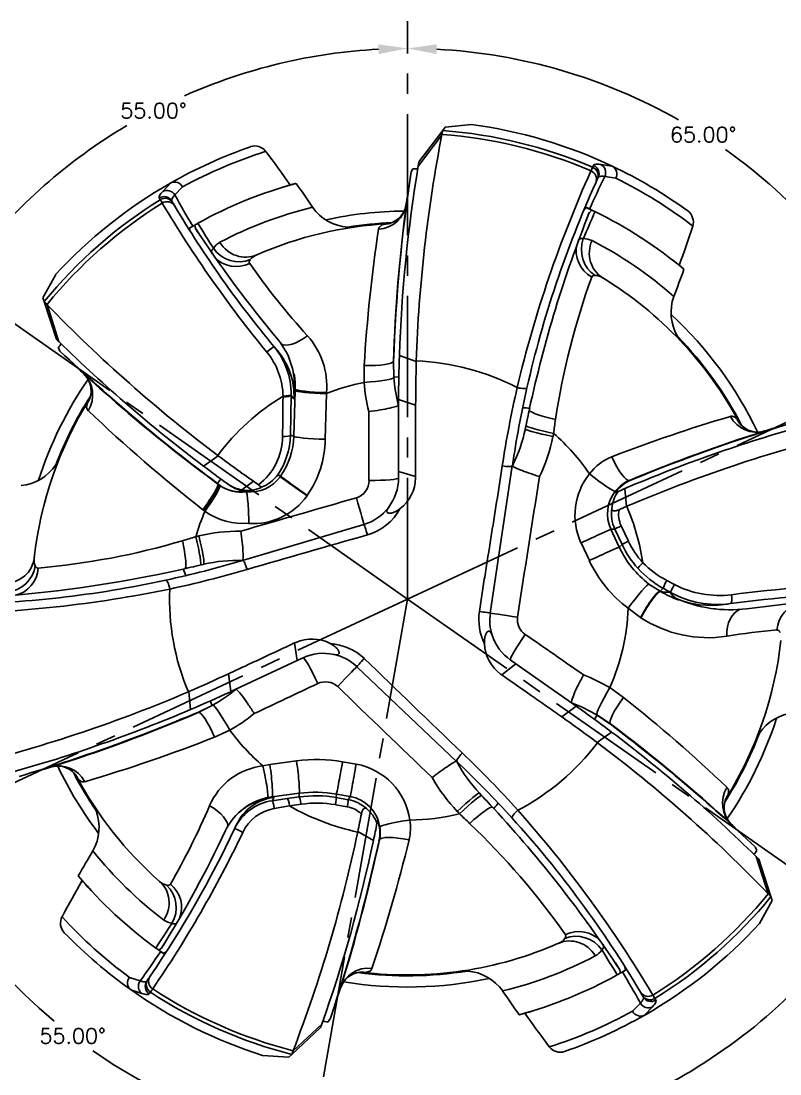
# Model space of a CAD drawing. Extents: x 0 to 34, y 0 to 22.
# Drawn here: x 26.95 to 31.64, y 3.73 to 10.24 of the extents above; entities that cross this region are included whole.
import ezdxf

# ---------------------------------------------------------------- set-up
doc = ezdxf.new("R2010")
doc.units = 0
doc.header["$MEASUREMENT"] = 0
doc.header["$PDMODE"] = 3
doc.linetypes.add('CENTER2', pattern=[1.125, 0.75, -0.125, 0.125, -0.125])
doc.layers.get('Defpoints').update_dxf_attribs({"color": 10, "linetype": 'CONTINUOUS'})
for name, color, linetype in [('CLine', 5, 'CENTER2'), ('Default', 7, 'CONTINUOUS'), ('Dims', 4, 'CONTINUOUS'), ('ODG-42333R2', 7, 'CONTINUOUS')]:
    doc.layers.add(name, color=color, linetype=linetype)
doc.styles.add('RomanS', font='romans')
doc.dimstyles.get("Standard").update_dxf_attribs({"dimtxt": 0.094, "dimasz": 0.18, "dimexe": 0.0625, "dimexo": 0.0625, "dimgap": 0.045, "dimtad": 0, "dimtih": 1, "dimtoh": 1, "dimdec": 4, "dimzin": 4, "dimdsep": 46, "dimtxsty": 'RomanS', "dimcen": 0.09, "dimazin": 1, "dimtfac": 1, "dimtdec": 4, "dimtofl": 0, "dimtmove": 0, "dimatfit": 1, "dimfxl": 1, "dimtolj": 1, "dimtzin": 0, "dimarcsym": 0})

# ---------------------------------------------------------------- blocks, each defined once
blk = doc.blocks.new('*D146')
at = {"layer": 'Defpoints', "color": 0, "transparency": 16777216}
for p in [(29.3393, 10.2419), (28.2679, 9.8996), (26.4105, 8.7173), (29.3393, 6.6666), (29.3393, 6.6666)]:
    blk.add_point(p, dxfattribs=at)
at = {"layer": 'Dims', "color": 0, "lineweight": -2, "transparency": 16777216}
for start, end in [(93.02836, 113.93273), (120.6835, 141.97164)]:
    blk.add_arc((29.3393, 6.6666), 3.4059, start, end, dxfattribs=at)
at = {"layer": 'Dims', "color": 0, "transparency": 16777216}
for points in [[(29.1585, 10.0978), (29.1601, 10.0378), (29.3393, 10.0725)], [(26.6805, 8.747), (26.6323, 8.7827), (26.5493, 8.6201)]]:
    blk.add_solid(points, dxfattribs=at)
at = {"layer": 'Dims', "color": 0, "transparency": 16777216, "insert": (27.7666, 9.6877), "char_height": 0.094, "attachment_point": 5, "style": 'RomanS'}
blk.add_mtext('\\A1;55.00°', dxfattribs=at)
blk = doc.blocks.new('*D147')
at = {"layer": 'Defpoints', "color": 0, "transparency": 16777216}
for p in [(26.4105, 8.7173), (26.0494, 7.5481), (29.3393, 6.6666), (29.3393, 6.6666), (26.0989, 5.1556)]:
    blk.add_point(p, dxfattribs=at)
at = {"layer": 'Dims', "color": 0, "lineweight": -2, "transparency": 16777216}
for start, end in [(148.02836, 173.4444), (176.55191, 201.97164)]:
    blk.add_arc((29.3393, 6.6666), 3.4059, start, end, dxfattribs=at)
at = {"layer": 'Dims', "color": 0, "transparency": 16777216}
for points in [[(26.4249, 8.4866), (26.475, 8.4535), (26.5493, 8.6201)], [(26.2082, 5.4042), (26.1532, 5.3803), (26.2524, 5.2272)]]:
    blk.add_solid(points, dxfattribs=at)
at = {"layer": 'Dims', "color": 0, "transparency": 16777216, "insert": (25.9463, 6.9634), "char_height": 0.094, "attachment_point": 5, "style": 'RomanS'}
blk.add_mtext('\\A1;60.00°', dxfattribs=at)
blk = doc.blocks.new('*D148')
at = {"layer": 'Defpoints', "color": 0, "transparency": 16777216}
for p in [(29.3393, 6.6666), (29.3393, 6.6666), (26.0989, 5.1556), (26.8617, 4.3291), (28.7184, 3.1456)]:
    blk.add_point(p, dxfattribs=at)
at = {"layer": 'Dims', "color": 0, "lineweight": -2, "transparency": 16777216}
for start, end in [(208.02818, 230.02666), (235.12118, 256.97182)]:
    blk.add_arc((29.3393, 6.6666), 3.4062, start, end, dxfattribs=at)
at = {"layer": 'Dims', "color": 0, "transparency": 16777216}
for points in [[(26.3057, 5.0526), (26.3594, 5.0794), (26.2522, 5.2271)], [(28.5774, 3.3775), (28.5654, 3.3187), (28.7478, 3.3122)]]:
    blk.add_solid(points, dxfattribs=at)
at = {"layer": 'Dims', "color": 0, "transparency": 16777216, "insert": (27.2657, 3.9643), "char_height": 0.094, "attachment_point": 5, "style": 'RomanS'}
blk.add_mtext('\\A1;55.00°', dxfattribs=at)
blk = doc.blocks.new('*D149')
at = {"layer": 'Defpoints', "color": 0, "transparency": 16777216}
for p in [(29.3393, 6.6666), (29.3393, 6.6666), (32.268, 4.6159), (30.028, 3.3308), (28.7184, 3.1456)]:
    blk.add_point(p, dxfattribs=at)
at = {"layer": 'Dims', "color": 0, "lineweight": -2, "transparency": 16777216}
for start, end in [(296.25043, 321.97181), (263.02819, 288.03982)]:
    blk.add_arc((29.3393, 6.6666), 3.4061, start, end, dxfattribs=at)
at = {"layer": 'Dims', "color": 0, "transparency": 16777216}
for points in [[(31.9982, 4.5861), (32.0464, 4.5504), (32.1294, 4.7129)], [(28.9214, 3.256), (28.9302, 3.3153), (28.7478, 3.3122)]]:
    blk.add_solid(points, dxfattribs=at)
at = {"layer": 'Dims', "color": 0, "transparency": 16777216, "insert": (30.6427, 3.5197), "char_height": 0.094, "attachment_point": 5, "style": 'RomanS'}
blk.add_mtext('\\A1;65.00°', dxfattribs=at)
blk = doc.blocks.new('*D150')
at = {"layer": 'Defpoints', "color": 0, "transparency": 16777216}
for p in [(32.5796, 8.1776), (29.3393, 6.6666), (29.3393, 6.6666), (32.6293, 5.785), (32.268, 4.6159)]:
    blk.add_point(p, dxfattribs=at)
at = {"layer": 'Dims', "color": 0, "lineweight": -2, "transparency": 16777216}
for start, end in [(356.55185, 21.97175), (328.02825, 353.44446)]:
    blk.add_arc((29.3393, 6.6666), 3.4061, start, end, dxfattribs=at)
at = {"layer": 'Dims', "color": 0, "transparency": 16777216}
for points in [[(32.4704, 7.929), (32.5255, 7.9529), (32.4262, 8.106)], [(32.2537, 4.8465), (32.2036, 4.8796), (32.1293, 4.7129)]]:
    blk.add_solid(points, dxfattribs=at)
at = {"layer": 'Dims', "color": 0, "transparency": 16777216, "insert": (32.7324, 6.3697), "char_height": 0.094, "attachment_point": 5, "style": 'RomanS'}
blk.add_mtext('\\A1;60.00°', dxfattribs=at)
blk = doc.blocks.new('*D151')
at = {"layer": 'Defpoints', "color": 0, "transparency": 16777216}
for p in [(29.3393, 10.2419), (31.6766, 9.144), (32.5796, 8.1776), (29.3393, 6.6666), (29.3393, 6.6666)]:
    blk.add_point(p, dxfattribs=at)
at = {"layer": 'Dims', "color": 0, "lineweight": -2, "transparency": 16777216}
for start, end in [(60.5055, 86.97164), (28.02836, 54.72403)]:
    blk.add_arc((29.3393, 6.6666), 3.406, start, end, dxfattribs=at)
at = {"layer": 'Dims', "color": 0, "transparency": 16777216}
for points in [[(29.5184, 10.0378), (29.52, 10.0978), (29.3393, 10.0725)], [(32.3726, 8.2805), (32.3189, 8.2537), (32.4261, 8.106)]]:
    blk.add_solid(points, dxfattribs=at)
at = {"layer": 'Dims', "color": 0, "transparency": 16777216, "insert": (31.1693, 9.5391), "char_height": 0.094, "attachment_point": 5, "style": 'RomanS'}
blk.add_mtext('\\A1;65.00°', dxfattribs=at)
blk = doc.blocks.new('SE')
at = {"layer": 'ODG-42333R2', "color": 7, "linetype": 'Continuous'}
for p, q in [((10.826, 13.652), (10.852, 13.686)), ((11.122, 13.715), (10.852, 13.686)), ((10.819, 13.612), (10.575, 13.29)), ((10.581, 13.328), (10.826, 13.652)), ((10.819, 13.612), (10.819, 13.612)), ((10.519, 13.259), (10.5, 13.226)), ((12.373, 13.274), (12.382, 13.293)), ((12.373, 13.274), (12.373, 13.274)), ((12.457, 13.302), (12.576, 13.285)), ((12.576, 13.285), (12.573, 13.286)), ((10.491, 13.167), (10.49, 13.16)), ((12.43, 13.168), (12.421, 13.149)), ((12.613, 13.161), (12.499, 13.179)), ((7.937, 13.024), (8.02, 13.112)), ((8.02, 13.112), (8.017, 13.11)), ((8.143, 13.071), (8.062, 12.988)), ((7.912, 12.939), (7.902, 12.957)), ((7.912, 12.939), (7.912, 12.939)), ((8.032, 12.925), (8.042, 12.907)), ((10.468, 13.011), (10.443, 12.842)), ((12.307, 12.858), (12.283, 12.832)), ((12.341, 12.843), (12.307, 12.858)), ((12.339, 12.808), (12.364, 12.832)), ((12.353, 12.838), (12.364, 12.832)), ((8.247, 12.666), (8.215, 12.647)), ((8.215, 12.647), (8.222, 12.612)), ((8.258, 12.672), (8.269, 12.678)), ((8.275, 12.644), (8.269, 12.678)), ((10.226, 12.687), (10.259, 12.692)), ((6.833, 12.168), (6.702, 11.929)), ((6.715, 11.889), (6.702, 11.929)), ((6.84, 11.502), (6.715, 11.889)), ((6.743, 11.86), (6.744, 11.86)), ((6.744, 11.86), (6.867, 11.475)), ((6.861, 11.412), (6.877, 11.378)), ((6.92, 11.336), (6.923, 11.333)), ((10.553, 11.271), (10.379, 11.333)), ((7.034, 11.229), (7.159, 11.111)), ((10.015, 11.055), (10.016, 11.229)), ((10.317, 11.275), (10.321, 11.105)), ((10.32, 11.272), (10.322, 11.112)), ((10.554, 11.276), (10.553, 11.271)), ((10.373, 11.111), (10.322, 11.112)), ((9.29, 10.501), (9.303, 10.973)), ((9.296, 11.005), (9.292, 10.886)), ((9.303, 10.973), (9.304, 10.986)), ((7.161, 10.844), (7.176, 10.873)), ((9.179, 10.907), (9.179, 10.915)), ((9.262, 10.922), (9.255, 10.512)), ((9.262, 10.931), (9.262, 10.922)), ((9.626, 10.94), (9.615, 10.469)), ((9.626, 10.951), (9.626, 10.94)), ((10.37, 10.88), (10.37, 10.822)), ((10.546, 10.822), (10.37, 10.88)), ((10.37, 10.822), (10.37, 10.136)), ((13.866, 10.671), (13.884, 10.643)), ((11.97, 10.53), (11.964, 10.498)), ((14.256, 10.587), (14.086, 10.535)), ((9.255, 10.512), (9.29, 10.501)), ((8.509, 10.3), (8.358, 10.193)), ((8.505, 10.303), (8.509, 10.3)), ((9.139, 10.095), (9.123, 10.103)), ((9.153, 10.09), (9.139, 10.095)), ((10.37, 10.136), (10.37, 10.128)), ((10.37, 10.136), (10.546, 10.084)), ((10.37, 10.128), (10.37, 10.07)), ((11.544, 10.197), (11.317, 8.677)), ((8.507, 10.007), (8.52, 9.997)), ((8.52, 9.997), (8.528, 9.992)), ((8.873, 10.037), (8.754, 9.948)), ((8.873, 10.037), (8.926, 10)), ((9.151, 10.086), (9.153, 10.09)), ((10.546, 10.084), (10.546, 10.071)), ((8.797, 9.929), (8.8, 9.932)), ((8.797, 9.929), (8.798, 9.929)), ((9.428, 9.891), (9.425, 9.888)), ((12.604, 9.917), (12.636, 9.931)), ((12.722, 9.776), (12.704, 9.96)), ((12.726, 9.778), (12.722, 9.776)), ((8.362, 9.734), (8.351, 9.743)), ((8.373, 9.726), (8.362, 9.734)), ((8.761, 9.22), (10.012, 9.591)), ((12.668, 9.577), (12.743, 9.418)), ((8.279, 9.465), (8.311, 9.473)), ((12.562, 9.541), (12.648, 9.356)), ((12.677, 9.383), (12.602, 9.544)), ((12.339, 9.218), (12.253, 9.401)), ((12.648, 9.356), (12.677, 9.383)), ((13.137, 9.014), (13.217, 8.973)), ((12.954, 8.977), (13.069, 8.902)), ((13.101, 8.933), (13.069, 8.902)), ((13.069, 8.902), (13.074, 8.899)), ((13.177, 8.891), (13.101, 8.933)), ((13.171, 8.89), (13.177, 8.891)), ((12.867, 8.633), (12.74, 8.729)), ((12.871, 8.63), (12.867, 8.633)), ((9.298, 8.37), (9.311, 8.375)), ((9.326, 8.188), (9.298, 8.37)), ((8.691, 7.892), (9.326, 8.188)), ((9.326, 8.188), (9.333, 8.191)), ((9.333, 8.191), (9.385, 8.216)), ((11.579, 8.156), (11.435, 8.041)), ((11.572, 8.161), (11.525, 8.193)), ((11.579, 8.156), (11.572, 8.161)), ((12.156, 7.752), (11.579, 8.156)), ((8.616, 8.051), (8.639, 7.868)), ((10.97, 7.148), (9.941, 8.125)), ((11.435, 8.041), (11.424, 8.049)), ((8.202, 7.866), (8.206, 7.868)), ((8.206, 7.868), (8.224, 7.684)), ((8.639, 7.868), (8.691, 7.892)), ((12.55, 7.909), (12.692, 7.809)), ((8.303, 7.653), (8.455, 7.728)), ((8.305, 7.657), (8.448, 7.726)), ((8.428, 7.772), (8.448, 7.726)), ((12.055, 7.607), (12.203, 7.719)), ((12.203, 7.719), (12.156, 7.752)), ((12.391, 7.583), (12.421, 7.625)), ((12.557, 7.535), (12.416, 7.629)), ((12.552, 7.535), (12.421, 7.625)), ((8.63, 7.471), (8.472, 7.399)), ((12.419, 7.344), (12.569, 7.451)), ((12.423, 7.341), (12.419, 7.344)), ((6.666, 7.055), (6.83, 7.105)), ((8.971, 7.102), (9.044, 7.115)), ((9.044, 7.115), (9.318, 7.153)), ((9.793, 7.145), (9.933, 7.121)), ((6.515, 7.01), (6.522, 7.012)), ((7.062, 6.973), (7.044, 7.001)), ((9.068, 6.784), (9.02, 6.776)), ((9.084, 6.778), (9.057, 6.775)), ((9.067, 6.743), (9.223, 6.765)), ((9.345, 6.821), (9.068, 6.784)), ((9.223, 6.765), (9.344, 6.782)), ((9.344, 6.782), (9.345, 6.821)), ((9.729, 6.812), (9.728, 6.776)), ((9.728, 6.776), (9.852, 6.754)), ((9.871, 6.787), (9.729, 6.812)), ((13.767, 6.8), (13.751, 6.771)), ((9.246, 6.69), (9.088, 6.663)), ((9.366, 6.707), (9.246, 6.69)), ((9.842, 6.681), (9.719, 6.702)), ((10.999, 6.608), (10.977, 6.632)), ((10.154, 6.541), (10.148, 6.51)), ((13.893, 6.416), (13.768, 6.533)), ((9.949, 6.421), (9.95, 6.425)), ((9.95, 6.425), (10.112, 6.334)), ((14.008, 6.308), (14.002, 6.313)), ((14.067, 6.232), (14.051, 6.266)), ((14.184, 5.784), (14.06, 6.169)), ((14.088, 6.142), (14.213, 5.755)), ((14.184, 5.784), (14.184, 5.784)), ((14.213, 5.755), (14.226, 5.715)), ((14.095, 5.476), (14.226, 5.715)), ((7.925, 5.223), (7.896, 5.203)), ((7.907, 5.195), (7.896, 5.203)), ((7.947, 5.167), (7.977, 5.188)), ((12.653, 5), (12.659, 4.966)), ((12.713, 4.997), (12.706, 5.032)), ((7.594, 4.922), (7.703, 4.885)), ((7.773, 4.884), (7.785, 4.901)), ((10.028, 4.974), (9.994, 4.976)), ((12.67, 4.972), (12.659, 4.966)), ((7.723, 4.756), (7.609, 4.794)), ((7.609, 4.794), (7.612, 4.792)), ((9.732, 4.697), (9.786, 4.86)), ((7.811, 4.769), (7.799, 4.752)), ((7.811, 4.769), (7.811, 4.769)), ((12.896, 4.719), (12.885, 4.737)), ((13.016, 4.705), (13.026, 4.687)), ((13.016, 4.705), (13.016, 4.705)), ((12.785, 4.573), (12.866, 4.656)), ((12.991, 4.62), (12.908, 4.532)), ((9.64, 4.462), (9.663, 4.491)), ((9.683, 4.548), (9.685, 4.554)), ((12.908, 4.532), (12.911, 4.534)), ((9.566, 4.405), (9.268, 4.128)), ((9.283, 4.166), (9.579, 4.441)), ((9.268, 4.128), (9.237, 4.1)), ((9.283, 4.166), (9.283, 4.166)), ((8.966, 4.117), (9.237, 4.1))]:
    blk.add_line(p, q, dxfattribs=at)
for centre, radius, start, end in [((10.464, 8.822), 4.937, 64.7129, 82.3419), ((25.325, 10.782), 14.78, 168.9621, 178.0863), ((23.842, 11.158), 13.253, 169.1518, 169.3273), ((10.464, 8.822), 4.803, 66.7998, 85.7635), ((10.464, 8.822), 4.844, 66.789, 85.709), ((10.464, 8.822), 4.937, 109.1549, 119.7129), ((8.887, 13.344), 0.149, 39.213, 106.8458), ((10.464, 8.822), 4.842, 107.5737, 118.6474), ((-5.709, 2.529), 18.314, 35.2196, 36.5588), ((25.37, 10.822), 15, 170.5302, 178.0482), ((10.757, 39.646), 26.388, 269.4813, 269.5918), ((25.37, 10.822), 15, 170.3838, 170.5302), ((21.976, 8.875), 10.562, 155.3903, 155.6091), ((12.336, 13.188), 0.0937, 335.4619, 66.8256), ((10.464, 8.822), 4.937, 54.1549, 64.7129), ((12.53, 13.203), 0.0934, 332.7193, 60.55), ((27.533, 10.671), 17.224, 171.4679, 178.0008), ((23.719, 8.115), 12.464, 155.737, 166.6083), ((22.081, 8.473), 10.675, 153.8444, 155.837), ((21.928, 8.797), 10.455, 155.4033, 155.6209), ((10.464, 8.822), 4.842, 52.5737, 63.6474), ((10.464, 8.822), 4.938, 119.7129, 137.3419), ((8.06, 13.028), 0.0934, 27.7193, 115.55), ((10.464, 8.822), 4.437, 105.0293, 119.1783), ((10.464, 8.822), 4.438, 105.8367, 106.9915), ((-5.659, 2.57), 18.309, 34.1996, 35.1373), ((25.605, 10.803), 15.298, 171.5111, 172.1392), ((22.424, 8.571), 11, 155.6155, 167.2467), ((10.464, 8.822), 4.844, 121.789, 140.709), ((7.962, 12.86), 0.0937, 30.4619, 121.8256), ((17.023, 18.283), 10.562, 210.3903, 210.6091), ((17.413, 18.138), 10.675, 208.8444, 210.837), ((10.464, 8.822), 4.803, 121.7998, 140.7635), ((18.513, 19.185), 12.304, 210.6968, 219.4533), ((17.06, 18.198), 10.455, 210.4033, 210.6209), ((17.529, 18.475), 11, 210.6155, 219.8603), ((10.464, 8.822), 4.157, 103.6414, 117.7645), ((9.885, 13.15), 0.495, 215.7277, 265.6165), ((10.464, 8.822), 4, 90.516, 102.1143), ((10.212, 12.925), 0.24, 286.6263, 352.004), ((26.54, 10.756), 16.23, 172.4265, 178.1679), ((22.294, 8.4), 10.837, 155.9517, 157.5549), ((10.464, 8.822), 4.438, 64.8113, 65.453), ((10.464, 8.822), 4.438, 64.7305, 64.9768), ((9.924, 7.701), 5.681, 64.2024, 64.571), ((10.464, 8.822), 4.437, 50.0293, 64.1783), ((13.263, 12.707), 0.149, 344.213, 51.8458), ((10.464, 8.822), 3.884, 92.4078, 99.1583), ((24.366, 8.035), 12.94, 158.3556, 167.7092), ((22.617, 8.51), 11.14, 157.3089, 157.725), ((10.464, 8.822), 4.438, 119.8113, 120.453), ((10.464, 8.822), 4.438, 119.7305, 119.9768), ((11.072, 7.737), 5.681, 119.2024, 119.571), ((18.3, 19.186), 11.97, 213.1256, 220.0067), ((17.69, 18.598), 11.14, 212.3088, 212.7435), ((17.595, 18.27), 10.837, 210.9516, 212.5548), ((10.464, 8.822), 3.875, 93.0353, 113.6813), ((9.874, 13.058), 0.402, 266.2748, 277.9964), ((26.003, 10.244), 16.018, 171.4147, 176.4732), ((10.248, 12.837), 0.146, 274.1736, 281.9883), ((-3.967, 18.46), 18.314, 340.2196, 341.5588), ((8.615, 12.336), 0.186, 118.0819, 146.4445), ((12.282, 12.352), 0.186, 63.0819, 91.4447), ((10.464, 8.822), 4.157, 48.6414, 62.7645), ((15.122, 16.696), 7.682, 215.0705, 222.2042), ((8.981, 12.203), 0.184, 113.6436, 139.8331), ((10.464, 8.822), 4.438, 50.8367, 51.9915), ((12.383, 11.976), 0.184, 58.6436, 84.8332), ((-3.905, 18.443), 18.309, 339.1996, 340.1373), ((19.577, 9.526), 7.673, 160.0729, 171.4053), ((10.464, 8.822), 3.875, 28.0353, 58.6813), ((13.677, 11.779), 0.495, 160.7277, 210.6165), ((16.224, 21.121), 13.253, 224.1518, 224.3273), ((17.382, 22.12), 14.78, 223.9621, 233.0863), ((10.464, 8.822), 4, 25.5147, 47.1022), ((8.865, 11.021), 0.765, 354.7248, 42.2251), ((10.464, 8.822), 3.884, 27.4759, 44.1602), ((13.596, 11.736), 0.402, 211.2748, 222.9964), ((17.375, 22.18), 15, 225.3838, 225.5302), ((-14.618, 26.743), 26.388, 324.4813, 324.5918), ((17.375, 22.18), 15, 225.5302, 233.0482), ((17.529, 18.475), 11, 219.8603, 220.1365), ((8.498, 10.936), 0.764, 359.5853, 39.7464), ((8.571, 11.029), 0.725, 358.0814, 39.4656), ((19.035, 24.207), 17.674, 226.5375, 233.4222), ((8.439, 10.899), 0.74, 1.2312, 39.252), ((8.552, 10.908), 0.741, 358.2448, 39.9592), ((9.286, 11.322), 0.0475, 197.9565, 206.7871), ((25.37, 10.822), 15, 178.0482, 179.7803), ((17.526, 22.361), 15.298, 226.5341, 227.1386), ((10.27, 11.228), 0.0669, 41.5073, 44.7924), ((25.316, 10.821), 14.769, 178.2512, 179.9933), ((10.464, 8.822), 2.456, 62.5953, 87.9078), ((10.464, 8.822), 4, 145.5254, 162.1334), ((18.209, 23.225), 16.396, 227.4421, 233.7198), ((6.958, 10.969), 0.24, 341.6052, 47.0086), ((8.591, 11.012), 0.714, 357.896, 10.6107), ((11.83, 11.212), 1.511, 183.7937, 194.955), ((10.268, 11.399), 1.05, 202.072, 203.2212), ((10.464, 8.822), 2.278, 101.3707, 111.5994), ((11.856, 11.198), 1.847, 184.4577, 193.8745), ((22.816, 8.441), 11.51, 167.1414, 171.2357), ((22.424, 8.571), 11, 167.2467, 171.5), ((10.464, 8.822), 3.875, 148.0353, 173.6813), ((10.464, 8.822), 3.884, 147.5094, 159.1328), ((7.051, 10.948), 0.146, 329.1603, 336.9754), ((10.464, 8.822), 2.456, 121.5494, 142.9078), ((18.278, 18.456), 11.75, 219.8838, 220.1133), ((18.526, 22.716), 16.487, 226.4602, 231.8898), ((215.92, 11.24), 205.858, 180.13483, 180.33278), ((23.699, 8.112), 12.271, 167.3961, 168.4046), ((19.128, 9.602), 7.218, 171.4718, 172.6134), ((18.27, -4.5), 15.85, 106.4056, 111.0725), ((19.327, -5.782), 17.135, 106.4621, 112.51), ((14.011, 10.714), 0.145, 209.1456, 217.0046), ((10.217, 10.877), 1.492, 332.8851, 348.4204), ((11.679, 10.578), 0.00129, 151.3465, 185.4632), ((10.464, 8.822), 2.278, 34.5179, 48.5962), ((18.576, -3.842), 15, 105.5302, 113.0482), ((18.998, -4.892), 16.19, 107.4266, 112.6821), ((14.076, 10.784), 0.24, 221.6268, 286.9961), ((18.658, -4.063), 15.298, 106.5457, 107.1386), ((8.537, 10.504), 0.637, 307.6294, 359.4726), ((8.513, 10.525), 0.742, 325.3418, 358.9932), ((8.537, 10.523), 0.753, 324.9037, 358.2914), ((8.564, 10.489), 1.051, 325.3172, 358.874), ((10.199, 10.855), 1.8, 334.6831, 348.5634), ((18.521, -3.818), 14.78, 103.9621, 113.0863), ((6.426, 10.485), 0.495, 275.7277, 325.6165), ((6.5, 10.429), 0.402, 326.2748, 337.9964), ((17.345, 22.134), 14.769, 233.2512, 234.9933), ((12.751, 9.817), 0.505, 110.8051, 144.2597), ((17.375, 22.18), 15, 233.0482, 234.2133), ((8.818, 10.328), 0.379, 291.0707, 323.7006), ((17.682, 21.965), 14.625, 234.2556, 234.3129), ((12.87, 9.686), 0.68, 141.176, 204.8122), ((22.478, 28.693), 23.329, 233.1988, 233.2439), ((8.616, 10.1), 0.143, 217.502, 220.5241), ((8.741, 10.302), 0.375, 233.2517, 278.9837), ((8.608, 10.063), 0.109, 213.9834, 216.9885), ((8.742, 10.299), 0.374, 235.0314, 278.5083), ((17.375, 22.18), 15, 234.2133, 234.285), ((8.818, 10.306), 0.364, 233.9955, 259.9104), ((8.838, 10.304), 0.374, 234.2881, 264.2078), ((8.843, 10.302), 0.376, 263.071, 325.0025), ((8.857, 9.898), 0.123, 37.9784, 56.0222), ((9.883, 10.041), 0.183, 286.729, 0.8829), ((9.87, 10.07), 0.5, 322.9635, 0), ((10.134, 10.08), 0.412, 307.7456, 358.6484), ((169.919, -15.411), 160.136, 170.8386, 171.36373), ((12.909, 9.702), 0.373, 112.4199, 144.8109), ((12.9, 9.703), 0.373, 112.8575, 141.7607), ((12.787, 9.81), 0.238, 94.8151, 97.6095), ((8.813, 10.279), 0.337, 259.9801, 294.766), ((8.874, 10.276), 0.675, 265.8462, 324.8584), ((12.902, 9.701), 0.376, 141.7775, 205.0595), ((12.908, 9.731), 0.338, 143.6858, 175.8274), ((18.576, -3.842), 15, 113.0482, 113.3307), ((-239.703, 875.441), 900.855, 286.009068, 286.087989), ((9.87, 10.07), 0.5, 286.5, 322.9635), ((18.54, -3.768), 14.741, 113.2487, 113.5672), ((10.464, 8.822), 2.456, 8.7835, 22.9078), ((10.464, 8.822), 2.278, 156.6264, 163.5962), ((8.771, 10.296), 0.695, 235.1447, 274.496), ((9.89, 10.028), 0.567, 286.3417, 331.1525), ((12.939, 9.702), 0.372, 171.6832, 205.0334), ((12.915, 9.693), 0.274, 169.459, 205.0857), ((6.099, 16.33), 7.202, 286.4709, 287.6149), ((8.733, 7.723), 1.8, 89.6829, 103.5642), ((69.036, -198.015), 215.72, 105.86899, 106.2122), ((12.516, 10.429), 0.888, 272.9403, 275.5253), ((5.974, 16.784), 7.673, 275.0731, 286.4052), ((13.56, 9.779), 1.005, 204.9072, 232.9211), ((13.571, 9.802), 0.987, 205.0967, 222.3042), ((13.539, 9.792), 0.88, 205.2048, 222.5683), ((6.795, 9.228), 0.184, 173.6436, 199.8331), ((5.302, 21.755), 12.94, 273.3557, 282.709), ((5.637, 19.767), 11, 282.2467, 286.5), ((5.59, 20.178), 11.51, 282.1414, 286.2357), ((5.524, 21.074), 12.227, 282.3937, 283.4058), ((8.359, 9.182), 0.00133, 266.4118, 300.3988), ((8.706, 7.73), 1.491, 87.8848, 103.4211), ((13.516, 9.773), 1.302, 205.2317, 233.3718), ((13.584, 9.814), 1.005, 222.3295, 241.283), ((13.568, 9.852), 0.942, 224.0441, 242.7967), ((5.637, 19.767), 11, 270.6155, 282.2467), ((5.503, 21.134), 12.464, 270.737, 281.6083), ((10.464, 8.822), 2.456, 177.5953, 202.9078), ((13.678, 9.857), 0.998, 242.454, 277.3307), ((15.408, -3.223), 12.196, 90.6738, 97.5528), ((13.384, 11.786), 2.904, 263.8662, 265.7905), ((13.762, 10.089), 1.374, 239.9725, 248.6), ((13.447, 9.107), 0.351, 218.2101, 233.0172), ((13.662, 9.768), 1.002, 241.0344, 277.6344), ((13.598, 9.721), 0.965, 247.9394, 277.9532), ((13.79, 10.095), 1.383, 246.3874, 277.1094), ((15.291, -2.123), 11, 90.6155, 97.8132), ((15.352, -1.251), 10.069, 92.7515, 97.9391), ((11.774, 8.613), 0.575, 171.8525, 205.9417), ((10.464, 8.822), 2.278, 336.3714, 357.6503), ((13.583, 8.223), 0.5, 82.489, 84.9989), ((15.291, -2.123), 11, 97.8132, 98.1495), ((11.812, 8.603), 0.5, 171.5, 197.9617), ((11.781, 8.609), 0.184, 171.93, 235.7914), ((13.563, 9.692), 1.268, 236.9183, 278.7559), ((14.906, 1.253), 7.278, 94.9719, 99.0872), ((9.476, 7.997), 0.413, 62.7982, 113.6053), ((9.626, 7.795), 0.57, 46.591, 86.0756), ((11.669, 8.381), 0.413, 182.7998, 233.605), ((11.812, 8.603), 0.5, 197.9617, 235), ((-103.013, -157.428), 201.673, 55.13323, 55.34052), ((10.464, 8.822), 3.875, 328.0353, 353.6813), ((9.597, 7.763), 0.5, 77.9658, 115), ((9.597, 7.763), 0.5, 46.5, 77.9658), ((148.946, 151.334), 199.464, 225.85208, 226.25534), ((2.376, 21.438), 14.769, 293.2512, 294.9933), ((11.612, 6.318), 1.847, 59.4614, 68.8797), ((-77.155, 191.029), 202.566, 295.13358, 295.33884), ((9.617, 7.786), 0.183, 46.7946, 115.8805), ((2.407, 21.462), 14.78, 283.9621, 293.0863), ((2.352, 21.486), 15, 293.0482, 294.7803), ((7.721, 9.05), 1.511, 298.8016, 309.9641), ((-280.523, -294.384), 419.096, 45.97885, 46.1638), ((11.638, 6.332), 1.511, 58.8016, 69.9641), ((3.552, -4.536), 15, 53.0482, 54.7803), ((2.709, -4.73), 16.028, 46.4149, 51.4722), ((2.352, 21.486), 15, 285.5302, 293.0482), ((1.518, 23.669), 17.391, 286.4974, 292.9706), ((1.915, 22.581), 16.238, 287.4265, 293.1673), ((8.378, 7.618), 0.0821, 151.83, 154.7291), ((7.722, 9.079), 1.847, 299.4614, 308.8797), ((3.582, -4.49), 14.769, 53.2512, 54.9933), ((14.502, 7.159), 0.495, 95.7277, 145.6165), ((2.079, -6.348), 17.391, 46.4974, 52.9706), ((12.55, 7.617), 0.0821, 271.83, 274.7291), ((2.823, -5.461), 16.238, 47.4265, 53.1673), ((10.464, 8.822), 4, 325.5389, 342.111), ((2.605, 22.314), 16.028, 286.4149, 291.4722), ((10.464, 8.822), 2.278, 216.3714, 229.0556), ((3.552, -4.536), 15, 45.5302, 53.0482), ((10.464, 8.822), 3.884, 327.5277, 339.1328), ((14.428, 7.215), 0.402, 146.2748, 157.9964), ((10.464, 8.822), 2.456, 297.5953, 322.9078), ((3.546, -4.476), 14.78, 43.9621, 53.0863), ((9.531, 5.632), 1.536, 80.1803, 97.9797), ((3.067, -1.077), 11.51, 42.1414, 46.2357), ((2.27, 21.707), 15.298, 286.5184, 287.1386), ((6.851, 6.86), 0.24, 41.6268, 106.9961), ((10.464, 8.822), 4, 205.533, 217.1559), ((9.052, 6.42), 0.687, 96.7097, 156.6425), ((9.812, 6.45), 0.681, 7.9541, 79.7316), ((3.399, -0.831), 11, 42.2467, 46.5), ((12.289, 7.846), 1.491, 207.8848, 223.4211), ((10.464, 8.822), 3.884, 207.4027, 214.1328), ((6.917, 6.93), 0.145, 29.1456, 37.0046), ((10.464, 8.822), 3.875, 208.0353, 228.6813), ((12.281, 7.873), 1.8, 209.6829, 223.5642), ((9.133, 6.17), 0.609, 97.2206, 154.1436), ((9.137, 6.244), 0.504, 97.9222, 154.7092), ((9.147, 6.288), 0.494, 97.3202, 154.8171), ((9.137, 6.192), 0.595, 108.4795, 133.203), ((9.137, 6.192), 0.595, 101.3916, 108.4795), ((8.563, 7.351), 0.759, 310.5991, 311.7157), ((-1.337, 11.641), 11.5, 334.7921, 334.9852), ((9.516, 5.56), 1.234, 80.0919, 98.0123), ((9.509, 5.574), 1.257, 79.9343, 97.52), ((10.998, 6.131), 1.304, 149.7849, 151.4681), ((9.788, 6.388), 0.372, 47.428, 80.0346), ((9.806, 6.417), 0.375, 8.4994, 80.0905), ((11.205, 6.819), 0.00133, 26.4118, 60.3988), ((2.323, -1.582), 12.227, 42.3937, 43.4058), ((13.97, 6.675), 0.24, 161.6052, 227.0086), ((13.876, 6.696), 0.146, 149.1603, 156.9754), ((6.874, 6.497), 0.402, 21.2748, 32.9964), ((6.786, 6.468), 0.495, 330.7277, 20.6165), ((1.376, 9.707), 7.663, 330.0639, 336.829), ((8.781, 6.578), 0.0704, 128.3237, 129.179), ((9.166, 6.224), 0.446, 100.1039, 154.434), ((10.464, 8.822), 2.456, 240.2634, 257.9078), ((9.528, 5.596), 1.123, 80.2007, 98.2901), ((9.795, 6.412), 0.273, 45.3203, 80.0911), ((9.829, 6.397), 0.338, 19.6332, 51.5617), ((1.845, -2.115), 12.94, 33.3557, 42.709), ((2.282, -1.631), 12.464, 30.737, 41.6083), ((-4.62, 9.455), 14.882, 348.2521, 348.9622), ((9.803, 6.411), 0.374, 347.7128, 20.3418), ((9.988, 6.461), 0.506, 346.0675, 9.5095), ((10.464, 8.822), 2.278, 270.5737, 283.5962), ((6.144, 1.288), 7.202, 46.4709, 47.6149), ((3.399, -0.831), 11, 30.6155, 42.2467), ((-1.271, 11.146), 11, 325.6155, 334.7814), ((-2.326, 11.734), 12.299, 325.6957, 334.3809), ((-2.157, 11.496), 11.875, 328.107, 334.7762), ((-1.271, 11.146), 11, 334.7814, 335.0057), ((-4.512, 9.472), 14.78, 338.9621, 348.0863), ((-4.563, 9.441), 15, 348.0482, 348.7335), ((9.809, 6.418), 0.373, 348.0729, 8.4272), ((5.813, 0.953), 7.673, 35.0731, 46.4052), ((3.402, -4.717), 15.298, 46.5184, 47.1386), ((-4.563, 9.441), 15, 340.5302, 348.0482), ((-6.739, 9.984), 17.298, 341.4843, 347.8087), ((-5.728, 9.715), 16.255, 342.4321, 348.0212), ((-5.181, 10.146), 16.116, 341.434, 346.3357), ((9.948, 6.45), 0.251, 331.794, 334.3933), ((22.944, -3.148), 18.309, 149.1996, 150.1373), ((10.464, 8.822), 4.157, 218.6414, 232.7645), ((35.545, -9.099), 26.388, 144.4813, 144.5918), ((3.552, -4.536), 15, 45.3838, 45.5302), ((23.002, -3.176), 18.314, 150.2196, 151.5588), ((10.464, 8.822), 4.437, 220.0293, 234.1783), ((10.464, 8.822), 4.437, 220.8367, 221.9915), ((8.027, 6.049), 0.184, 228.6436, 254.8331), ((10.464, 8.822), 4.803, 301.7998, 320.7635), ((10.464, 8.822), 4.844, 301.789, 320.709), ((4.704, -3.477), 13.253, 44.1518, 44.3273), ((7.032, 5.482), 0.149, 154.213, 221.8458), ((10.464, 8.822), 4.842, 222.5737, 233.6474), ((-1.113, 11.292), 10.837, 325.9516, 327.5548), ((8.061, 5.662), 0.186, 233.0819, 261.4445), ((10.464, 8.822), 4.937, 299.7129, 317.3419), ((10.464, 8.822), 4.937, 224.1549, 234.7129), ((11.947, 5.441), 0.184, 293.6436, 319.8331), ((11.19, 9.832), 5.681, 234.2024, 234.571), ((-1.45, 11.239), 11.14, 327.3088, 327.7129), ((10.464, 8.822), 3.875, 263.0353, 293.6813), ((-0.916, 11.183), 10.675, 323.8444, 325.837), ((10.464, 8.822), 4.437, 234.7305, 234.9768), ((10.464, 8.822), 4.438, 234.8113, 235.453), ((10.413, 8.748), 4.348, 234.9719, 235.4579), ((10.464, 8.822), 4.157, 283.6414, 297.7645), ((12.312, 5.308), 0.186, 298.0819, 326.4445), ((3.333, -0.626), 10.837, 30.9516, 32.5548), ((3.238, -0.954), 11.14, 32.3088, 32.7496), ((10.464, 8.822), 4.437, 299.8113, 300.453), ((10.509, 8.744), 4.348, 299.9719, 300.4579), ((7.668, 4.866), 0.0934, 142.7193, 230.55), ((7.862, 4.848), 0.0937, 145.4619, 236.8256), ((-0.821, 10.837), 10.455, 325.4033, 325.6209), ((9.999, 4.737), 0.24, 96.6052, 162.0086), ((10.464, 8.822), 4, 260.5373, 282.1308), ((10.464, 8.822), 3.884, 262.448, 279.1328), ((9.979, 4.83), 0.146, 84.1767, 91.9663), ((11.054, 4.586), 0.402, 86.2748, 97.9964), ((11.043, 4.494), 0.495, 35.7277, 85.6165), ((10.464, 8.822), 4.437, 285.0293, 299.1783), ((9.855, 9.907), 5.681, 299.2024, 299.571), ((10.464, 8.822), 4.438, 299.7305, 299.9768), ((3.515, -0.494), 10.675, 28.8444, 30.837), ((10.464, 8.822), 4.937, 234.7129, 252.3419), ((-0.882, 10.769), 10.562, 325.3903, 325.6091), ((10.464, 8.822), 4.803, 236.7998, 255.7635), ((-4.791, 9.501), 15.298, 341.5588, 342.1386), ((26.587, 15.074), 18.309, 214.1996, 215.1373), ((10.464, 8.822), 4.844, 236.789, 255.709), ((3.868, -0.554), 10.455, 30.4033, 30.6209), ((12.966, 4.784), 0.0937, 210.4619, 301.8256), ((3.904, -0.639), 10.562, 30.3903, 30.6091), ((10.464, 8.822), 4.438, 285.8367, 286.9915), ((10.464, 8.822), 4.842, 287.5737, 298.6474), ((12.868, 4.616), 0.0934, 207.7193, 295.55), ((4.822, -21.483), 26.388, 79.4813, 79.5918), ((26.636, 15.115), 18.314, 215.2196, 216.5588), ((10.464, 8.822), 4.937, 289.1549, 299.7129), ((-4.563, 9.441), 15, 340.3838, 340.5302), ((-3.117, 8.845), 13.253, 339.1518, 339.3273), ((12.041, 4.3), 0.149, 219.213, 286.8458)]:
    blk.add_arc(centre, radius, start, end, dxfattribs=at)
for centre, major_axis, ratio, start_param, end_param in [((12.345, 13.207), (-0.0852, 0.0392), 0.994305, 3.141593, 4.738127), ((12.419, 13.217), (0.0119, 0.093), 0.936746, 4.412426, 5.973907), ((12.319, 13.151), (-0.0854, 0.0387), 0.995321, 3.141593, 4.732962), ((7.985, 12.945), (0.0693, -0.0631), 0.936746, 1.270834, 2.832314), ((7.951, 12.878), (0.0809, 0.0473), 0.994305, 0, 1.596535), ((7.982, 12.825), (0.0807, 0.0477), 0.995321, 0, 1.591369), ((10.141, 12.938), (-0.309, 0.044), 0.969943, 1.784032, 3.145877), ((10.206, 12.998), (-0.072, 0.304), 0.950847, 2.961095, 3.150124), ((8.782, 12.657), (-0.126, 0.286), 0.955515, 1.704075, 3.141593), ((12.514, 12.405), (-0.291, 0.113), 0.970375, 0.121518, 1.426515), ((12.554, 12.426), (0.019, 0.312), 0.952133, 1.261334, 2.65548), ((12.641, 12.399), (0.162, 0.267), 0.955515, 1.704075, 3.141593), ((8.711, 12.602), (-0.245, 0.194), 0.952133, 1.261337, 2.655483), ((8.705, 12.556), (-0.26, -0.174), 0.970374, 0.153091, 1.426505), ((9.382, 11.665), (0.239, 0.201), 0.424503, 3.27686, 4.566007), ((9.014, 11.365), (0.072, 0.0601), 0.027899, 0, 1.565797), ((10.005, 11.286), (0.312, -0.011), 0.180675, 4.752459, 6.271307), ((6.907, 10.918), (-0.214, -0.228), 0.969946, 1.784177, 3.146019), ((10.009, 11.082), (0.312, 0.024), 0.086512, 4.723, 6.275508), ((9.615, 10.965), (-0.312, 0.009), 0.080143, 0.043774, 1.605167), ((9.616, 10.978), (-0.312, 0.009), 0.085494, 0.043794, 1.607262), ((11.604, 11.02), (-0.0914, 0.0207), 0.209716, 1.516023, 3.141593), ((6.895, 11.006), (-0.291, 0.115), 0.950847, 2.961083, 3.149267), ((9.168, 10.932), (0.0937, -0.0005), 0.185104, 4.826783, 6.239384), ((9.168, 10.924), (0.0937, -0.0016), 0.183594, 4.829264, 6.238797), ((14.058, 10.854), (-0.091, 0.299), 0.969946, 1.784177, 3.146019), ((14.14, 10.82), (0.245, 0.194), 0.950847, 2.961083, 3.150126), ((11.982, 10.518), (0.307, -0.06), 0.075024, 3.128008, 4.667892), ((11.988, 10.551), (0.306, -0.061), 0.075473, 3.1415, 4.668662), ((9.161, 10.514), (0.0937, -0.0016), 0.170788, 4.847741, 6.238901), ((9.602, 10.493), (-0.312, 0.009), 0.076374, 0.043761, 1.612922), ((12.636, 10.335), (0.12, -0.289), 0.247748, 4.766182, 6.269605), ((11.452, 10.211), (-0.0927, 0.0139), 0.193918, 1.472643, 3.141593), ((12.363, 10.128), (-0.245, 0.194), 0.083341, 1.5452, 3.107978), ((8.335, 9.746), (0.185, 0.252), 0.09263, 4.733659, 6.275249), ((8.348, 9.736), (0.179, 0.256), 0.085377, 4.729971, 6.274854), ((9.406, 9.907), (-0.256, 0.179), 0.016239, 0.043639, 1.656542), ((9.409, 9.911), (-0.256, 0.179), 0.016494, 0.043639, 1.656494), ((10.058, 10.07), (-0.313, 0), 0.082907, 1.597774, 3.141593), ((9.923, 9.89), (-0.089, 0.3), 0.015694, 3.141593, 4.626542), ((10.039, 9.501), (-0.0266, 0.0899), 0.059349, 4.502336, 6.283185), ((12.687, 9.584), (-0.0849, -0.0397), 0.023697, 4.929285, 6.23954), ((8.253, 9.473), (-0.074, 0.304), 0.075472, 3.141524, 4.668661), ((8.285, 9.481), (-0.075, 0.303), 0.075023, 3.128014, 4.667891), ((12.279, 9.409), (-0.283, -0.132), 0.010718, 3.185228, 4.798996), ((12.365, 9.224), (-0.283, -0.132), 0.019698, 3.185234, 4.797408), ((12.762, 9.423), (-0.0849, -0.0398), 0.040195, 4.926876, 6.239517), ((6.302, 9.283), (0.311, -0.034), 0.955515, 4.845667, 6.283185), ((6.314, 9.193), (0.291, 0.115), 0.952133, 4.402929, 5.797075), ((6.351, 9.166), (0.02, -0.312), 0.970374, 0.155419, 1.426505), ((8.788, 9.13), (-0.0266, 0.0899), 0.193918, 4.614236, 6.283185), ((12.911, 9.2), (-0.0693, -0.0631), 0.1216, 4.893772, 6.236965), ((7.99, 8.926), (-0.0199, 0.0916), 0.209716, 4.657616, 6.283185), ((13.147, 9.015), (-0.045, -0.0822), 0.084568, 4.766894, 6.239395), ((12.767, 8.728), (-0.188, -0.25), 0.071777, 3.186878, 4.761976), ((12.918, 8.629), (-0.153, -0.273), 0.148364, 3.185714, 4.780861), ((12.923, 8.626), (-0.153, -0.272), 0.150889, 3.185732, 4.781854), ((13.222, 8.973), (-0.0452, -0.0822), 0.051756, 4.744642, 6.239493), ((13.783, 8.868), (0.0127, -0.0929), 0.2392, 0, 1.541323), ((11.225, 8.691), (-0.0927, 0.0139), 0.004969, 3.141593, 4.930499), ((13.967, 8.415), (0.041, -0.31), 0.66827, 3.300934, 4.545121), ((14.577, 8.478), (-0.02, 0.312), 0.970374, 0.149235, 1.426505), ((11.626, 8.631), (-0.309, 0.046), 0.001285, 4.799646, 6.283185), ((11.704, 8.449), (-0.179, -0.256), 0.082787, 4.739733, 6.283185), ((9.518, 7.932), (0.132, -0.283), 0.082813, 1.598061, 3.141593), ((10.006, 8.193), (-0.0645, -0.068), 0.028568, 4.496072, 6.283185), ((9.726, 7.899), (-0.215, -0.227), 0.007424, 3.141593, 4.625438), ((12.575, 7.898), (-0.159, -0.269), 0.086513, 4.722996, 6.275596), ((8.608, 7.455), (-0.153, 0.272), 0.086513, 4.722996, 6.275596), ((12.745, 7.785), (-0.188, -0.25), 0.180391, 4.752338, 6.271459), ((8.425, 7.365), (-0.122, 0.288), 0.180391, 4.752338, 6.271459), ((11.035, 7.216), (-0.0645, -0.068), 0.193918, 4.614236, 6.283185), ((6.87, 6.79), (0.091, -0.299), 0.969946, 1.784177, 3.146019), ((8.954, 7.081), (0.065, -0.306), 0.069709, 0.038568, 1.623262), ((9.026, 7.094), (0.041, -0.31), 0.064165, 0.043723, 1.629935), ((9.303, 7.13), (0.041, -0.31), 0.05847, 0.043708, 1.635585), ((9.783, 7.12), (-0.055, -0.308), 0.017821, 0.04364, 1.656228), ((9.925, 7.095), (-0.054, -0.308), 0.011102, 0.043636, 1.657355), ((6.788, 6.824), (-0.245, -0.194), 0.950847, 2.961083, 3.150126), ((14.02, 6.726), (0.214, 0.228), 0.969946, 1.784177, 3.146019), ((9.08, 6.65), (-0.013, 0.0928), 0.106332, 4.836332, 6.239303), ((9.236, 6.672), (-0.0131, 0.0928), 0.134589, 4.884295, 6.239151), ((9.356, 6.689), (-0.0131, 0.0928), 0.127591, 4.889589, 6.239192), ((9.712, 6.683), (0.0161, 0.0924), 0.036429, 4.927539, 6.239523), ((9.836, 6.662), (0.0162, 0.0923), 0.024189, 4.929231, 6.239539), ((10.983, 6.606), (-0.225, -0.217), 0.075023, 3.128014, 4.667891), ((11.006, 6.582), (-0.226, -0.216), 0.075472, 3.141524, 4.668661), ((14.033, 6.638), (0.291, -0.115), 0.950847, 2.961083, 3.149267), ((8.319, 6.585), (-0.283, 0.134), 0.452827, 3.253455, 4.561986), ((11.611, 6.628), (-0.0694, -0.063), 0.209716, 4.657616, 6.283185), ((10.487, 6.517), (-0.309, -0.045), 0.086368, 4.700652, 6.256078), ((8.766, 6.419), (0.0848, -0.0399), 0.035936, 3.141593, 4.706034), ((10.479, 6.275), (-0.306, 0.065), 0.199948, 4.756378, 6.270844), ((7.699, 5.677), (-0.206, -0.235), 0.955515, 1.704075, 3.141593), ((7.779, 5.636), (-0.072, -0.304), 0.952133, 1.261337, 2.655483), ((7.823, 5.65), (0.267, -0.162), 0.970374, 0.151731, 1.426505), ((12.146, 4.987), (-0.126, 0.286), 0.955515, 4.845667, 6.283185), ((12.217, 5.042), (-0.245, 0.194), 0.952133, 4.402929, 5.797075), ((12.223, 5.088), (0.26, 0.174), 0.970374, 0.155419, 1.426505), ((10.067, 4.713), (0.297, -0.097), 0.969946, 1.784177, 3.146019), ((7.775, 4.833), (-0.0279, -0.0895), 0.936746, 4.412426, 5.973907), ((7.885, 4.881), (0.0774, -0.0529), 0.995321, 3.141593, 4.732962), ((9.992, 4.664), (0.018, -0.312), 0.950847, 2.961083, 3.149267), ((7.85, 4.83), (0.0771, -0.0534), 0.994305, 3.141593, 4.738127), ((12.946, 4.819), (-0.0807, -0.0477), 0.995321, 0, 1.591369), ((12.977, 4.766), (-0.0809, -0.0473), 0.994305, 0, 1.596535), ((12.943, 4.699), (-0.0693, 0.0631), 0.936746, 1.270834, 2.832314)]:
    blk.add_ellipse(centre, major_axis=major_axis, ratio=ratio, start_param=start_param, end_param=end_param, dxfattribs=at)
for points, knots in [([(12.382, 13.293), (12.384, 13.299), (12.392, 13.303), (12.417, 13.306), (12.435, 13.305), (12.457, 13.302)], [0, 0, 0, 0, 0.5, 0.5, 1, 1, 1, 1]), ([(12.499, 13.179), (12.479, 13.181), (12.463, 13.181), (12.44, 13.177), (12.433, 13.174), (12.43, 13.168)], [0, 0, 0, 0, 0.5, 0.5, 1, 1, 1, 1]), ([(7.902, 12.957), (7.898, 12.963), (7.9, 12.972), (7.911, 12.994), (7.922, 13.008), (7.937, 13.024)], [0, 0, 0, 0, 0.5, 0.5, 1, 1, 1, 1]), ([(8.062, 12.988), (8.049, 12.973), (8.04, 12.96), (8.029, 12.939), (8.029, 12.931), (8.032, 12.925)], [0, 0, 0, 0, 0.5, 0.5, 1, 1, 1, 1]), ([(10.165, 12.635), (10.167, 12.648), (10.173, 12.659), (10.193, 12.677), (10.207, 12.683), (10.226, 12.687)], [0, 0, 0, 0, 0.5, 0.5, 1, 1, 1, 1]), ([(12.222, 12.517), (12.226, 12.526), (12.232, 12.532), (12.25, 12.538), (12.262, 12.539), (12.277, 12.538)], [0, 0, 0, 0, 0.5, 0.5, 1, 1, 1, 1]), ([(8.446, 12.382), (8.441, 12.39), (8.439, 12.398), (8.444, 12.417), (8.45, 12.427), (8.46, 12.439)], [0, 0, 0, 0, 0.5, 0.5, 1, 1, 1, 1]), ([(8.841, 12.321), (8.835, 12.314), (8.831, 12.307), (8.829, 12.294), (8.83, 12.288), (8.834, 12.282)], [0, 0, 0, 0, 0.5, 0.5, 1, 1, 1, 1]), ([(12.399, 12.158), (12.39, 12.159), (12.382, 12.158), (12.37, 12.153), (12.366, 12.148), (12.363, 12.141)], [0, 0, 0, 0, 0.5, 0.5, 1, 1, 1, 1]), ([(7.169, 10.764), (7.159, 10.774), (7.154, 10.785), (7.151, 10.811), (7.154, 10.826), (7.161, 10.844)], [0, 0, 0, 0, 0.5, 0.5, 1, 1, 1, 1]), ([(10.063, 10.755), (10.103, 10.76), (10.144, 10.766), (10.218, 10.778), (10.252, 10.785), (10.309, 10.797), (10.331, 10.803), (10.362, 10.813), (10.37, 10.818), (10.37, 10.822)], [0, 0, 0, 0, 0.25, 0.25, 0.5, 0.5, 0.75, 0.75, 1, 1, 1, 1]), ([(10.546, 10.822), (10.546, 10.76), (10.546, 10.697), (10.546, 10.634), (10.546, 10.572), (10.546, 10.509), (10.546, 10.446), (10.546, 10.326), (10.546, 10.205), (10.546, 10.084)], [0, 0, 0, 0, 0.254729, 0.254729, 0.254729, 0.509458, 0.509458, 0.509458, 1, 1, 1, 1]), ([(11.718, 10.768), (11.721, 10.764), (11.726, 10.761), (11.745, 10.749), (11.764, 10.739), (11.84, 10.711), (11.913, 10.69), (11.99, 10.673)], [0.1217911, 0.1217911, 0.1217911, 0.1217911, 0.25, 0.25, 0.5, 0.5, 1, 1, 1, 1]), ([(13.793, 10.704), (13.806, 10.708), (13.819, 10.707), (13.843, 10.696), (13.855, 10.686), (13.866, 10.671)], [0, 0, 0, 0, 0.5, 0.5, 1, 1, 1, 1]), ([(11.205, 8.694), (11.214, 8.758), (11.224, 8.821), (11.243, 8.947), (11.253, 9.01), (11.283, 9.199), (11.303, 9.324), (11.343, 9.573), (11.363, 9.698), (11.402, 9.946), (11.421, 10.07), (11.44, 10.194)], [0, 0, 0, 0, 0.125, 0.125, 0.25, 0.25, 0.5, 0.5, 0.75, 0.75, 1, 1, 1, 1]), ([(11.544, 10.197), (11.544, 10.194), (11.551, 10.188), (11.579, 10.174), (11.599, 10.165), (11.651, 10.144), (11.682, 10.132), (11.751, 10.109), (11.789, 10.097), (11.826, 10.085)], [0, 0, 0, 0, 0.25, 0.25, 0.5, 0.5, 0.75, 0.75, 1, 1, 1, 1]), ([(8.507, 10.007), (8.51, 10.005), (8.509, 9.996), (8.496, 9.966), (8.486, 9.946), (8.442, 9.873), (8.398, 9.808), (8.351, 9.743)], [0, 0, 0, 0, 0.25, 0.25, 0.5, 0.5, 1, 1, 1, 1]), ([(8.798, 9.929), (8.801, 9.927), (8.804, 9.918), (8.81, 9.883), (8.813, 9.859), (8.818, 9.799), (8.821, 9.763), (8.824, 9.686), (8.825, 9.644), (8.825, 9.603)], [0, 0, 0, 0, 0.25, 0.25, 0.5, 0.5, 0.75, 0.75, 1, 1, 1, 1]), ([(10.269, 9.769), (10.264, 9.762), (10.259, 9.755), (10.252, 9.741), (10.249, 9.734), (10.249, 9.724), (10.25, 9.721), (10.253, 9.716), (10.256, 9.714), (10.262, 9.71), (10.266, 9.709), (10.274, 9.708), (10.278, 9.707), (10.287, 9.708), (10.292, 9.708), (10.301, 9.71), (10.306, 9.711), (10.319, 9.715), (10.328, 9.719), (10.355, 9.731), (10.371, 9.742), (10.387, 9.754)], [0, 0, 0, 0, 0.125, 0.125, 0.25, 0.25, 0.3125, 0.3125, 0.375, 0.375, 0.4375, 0.4375, 0.5, 0.5, 0.5625, 0.5625, 0.625, 0.625, 0.75, 0.75, 1, 1, 1, 1]), ([(12.571, 9.755), (12.571, 9.752), (12.571, 9.749), (12.572, 9.744), (12.573, 9.742), (12.577, 9.738), (12.579, 9.736), (12.585, 9.733), (12.588, 9.732), (12.595, 9.731), (12.599, 9.731), (12.608, 9.732), (12.612, 9.732), (12.626, 9.736), (12.636, 9.739), (12.646, 9.743)], [0, 0, 0, 0, 0.125, 0.125, 0.25, 0.25, 0.375, 0.375, 0.5, 0.5, 0.625, 0.625, 0.75, 0.75, 1, 1, 1, 1]), ([(8.743, 9.523), (8.749, 9.484), (8.754, 9.444), (8.761, 9.372), (8.764, 9.339), (8.767, 9.283), (8.768, 9.261), (8.766, 9.23), (8.764, 9.221), (8.761, 9.22)], [0, 0, 0, 0, 0.25, 0.25, 0.5, 0.5, 0.75, 0.75, 1, 1, 1, 1]), ([(8.142, 9.423), (8.158, 9.346), (8.171, 9.271), (8.177, 9.19), (8.177, 9.168), (8.174, 9.146), (8.172, 9.14), (8.17, 9.136)], [0, 0, 0, 0, 0.5, 0.5, 0.75, 0.75, 0.8782142, 0.8782142, 0.8782142, 0.8782142]), ([(6.622, 9.166), (6.625, 9.157), (6.63, 9.15), (6.64, 9.142), (6.646, 9.14), (6.653, 9.141)], [0, 0, 0, 0, 0.5, 0.5, 1, 1, 1, 1]), ([(11.336, 8.449), (11.333, 8.457), (11.33, 8.465), (11.323, 8.479), (11.319, 8.485), (11.311, 8.491), (11.308, 8.492), (11.302, 8.492), (11.298, 8.492), (11.292, 8.489), (11.289, 8.486), (11.283, 8.48), (11.28, 8.477), (11.276, 8.469), (11.273, 8.465), (11.27, 8.457), (11.268, 8.452), (11.263, 8.439), (11.261, 8.429), (11.256, 8.4), (11.256, 8.381), (11.257, 8.361)], [0, 0, 0, 0, 0.125, 0.125, 0.25, 0.25, 0.3125, 0.3125, 0.375, 0.375, 0.4375, 0.4375, 0.5, 0.5, 0.5625, 0.5625, 0.625, 0.625, 0.75, 0.75, 1, 1, 1, 1]), ([(14.306, 8.478), (14.302, 8.487), (14.298, 8.494), (14.288, 8.502), (14.282, 8.504), (14.275, 8.503)], [0, 0, 0, 0, 0.5, 0.5, 1, 1, 1, 1]), ([(8.616, 8.051), (8.674, 8.078), (8.732, 8.105), (8.79, 8.132), (8.848, 8.16), (8.906, 8.187), (8.964, 8.214), (9.075, 8.266), (9.187, 8.318), (9.298, 8.37)], [0, 0, 0, 0, 0.254643, 0.254643, 0.254643, 0.509285, 0.509285, 0.509285, 1, 1, 1, 1]), ([(9.701, 8.252), (9.71, 8.25), (9.718, 8.248), (9.734, 8.248), (9.741, 8.248), (9.75, 8.252), (9.752, 8.254), (9.756, 8.26), (9.757, 8.263), (9.757, 8.27), (9.757, 8.274), (9.755, 8.282), (9.753, 8.286), (9.749, 8.294), (9.746, 8.298), (9.741, 8.305), (9.738, 8.309), (9.729, 8.32), (9.721, 8.326), (9.699, 8.345), (9.682, 8.355), (9.665, 8.364)], [0, 0, 0, 0, 0.125, 0.125, 0.25, 0.25, 0.3125, 0.3125, 0.375, 0.375, 0.4375, 0.4375, 0.5, 0.5, 0.5625, 0.5625, 0.625, 0.625, 0.75, 0.75, 1, 1, 1, 1]), ([(12.055, 7.607), (12.002, 7.644), (11.95, 7.681), (11.897, 7.717), (11.845, 7.754), (11.792, 7.791), (11.739, 7.828), (11.638, 7.899), (11.537, 7.97), (11.435, 8.041)], [0, 0, 0, 0, 0.254621, 0.254621, 0.254621, 0.509242, 0.509242, 0.509242, 1, 1, 1, 1]), ([(12.156, 7.752), (12.153, 7.754), (12.154, 7.763), (12.163, 7.794), (12.171, 7.817), (12.193, 7.87), (12.207, 7.902), (12.24, 7.969), (12.259, 8.006), (12.278, 8.041)], [0, 0, 0, 0, 0.25, 0.25, 0.5, 0.5, 0.75, 0.75, 1, 1, 1, 1]), ([(8.881, 7.642), (8.86, 7.676), (8.837, 7.711), (8.795, 7.772), (8.775, 7.801), (8.74, 7.847), (8.725, 7.865), (8.702, 7.888), (8.694, 7.893), (8.691, 7.892)], [0, 0, 0, 0, 0.25, 0.25, 0.5, 0.5, 0.75, 0.75, 1, 1, 1, 1]), ([(10.717, 6.981), (10.748, 7.006), (10.78, 7.03), (10.839, 7.072), (10.866, 7.091), (10.913, 7.122), (10.932, 7.134), (10.96, 7.148), (10.968, 7.151), (10.97, 7.148)], [0, 0, 0, 0, 0.25, 0.25, 0.5, 0.5, 0.75, 0.75, 1, 1, 1, 1]), ([(7.134, 6.94), (7.121, 6.936), (7.109, 6.937), (7.085, 6.948), (7.073, 6.958), (7.062, 6.973)], [0, 0, 0, 0, 0.5, 0.5, 1, 1, 1, 1]), ([(13.759, 6.88), (13.769, 6.87), (13.774, 6.859), (13.777, 6.833), (13.774, 6.818), (13.767, 6.8)], [0, 0, 0, 0, 0.5, 0.5, 1, 1, 1, 1]), ([(10.039, 6.661), (10.037, 6.663), (10.035, 6.665), (10.029, 6.667), (10.027, 6.667), (10.021, 6.667), (10.019, 6.666), (10.013, 6.663), (10.011, 6.661), (10.006, 6.655), (10.003, 6.652), (9.999, 6.645), (9.997, 6.64), (9.993, 6.631), (9.992, 6.627), (9.989, 6.617), (9.988, 6.612), (9.987, 6.606)], [0, 0, 0, 0, 0.125, 0.125, 0.25, 0.25, 0.375, 0.375, 0.5, 0.5, 0.625, 0.625, 0.75, 0.75, 0.875, 0.875, 1, 1, 1, 1]), ([(11.105, 6.51), (11.163, 6.563), (11.222, 6.612), (11.289, 6.657), (11.307, 6.668), (11.328, 6.677), (11.334, 6.678), (11.338, 6.678)], [0, 0, 0, 0, 0.5, 0.5, 0.75, 0.75, 0.8782142, 0.8782142, 0.8782142, 0.8782142]), ([(7.979, 5.872), (7.988, 5.87), (7.996, 5.869), (8.008, 5.873), (8.013, 5.877), (8.017, 5.883)], [0, 0, 0, 0, 0.5, 0.5, 1, 1, 1, 1]), ([(8.09, 5.489), (8.086, 5.481), (8.078, 5.476), (8.059, 5.472), (8.047, 5.473), (8.033, 5.477)], [0, 0, 0, 0, 0.5, 0.5, 1, 1, 1, 1]), ([(12.087, 5.323), (12.093, 5.33), (12.097, 5.337), (12.099, 5.35), (12.097, 5.356), (12.093, 5.362)], [0, 0, 0, 0, 0.5, 0.5, 1, 1, 1, 1]), ([(12.482, 5.262), (12.487, 5.254), (12.488, 5.246), (12.484, 5.227), (12.478, 5.217), (12.468, 5.205)], [0, 0, 0, 0, 0.5, 0.5, 1, 1, 1, 1]), ([(10.096, 5.015), (10.092, 5.002), (10.084, 4.992), (10.061, 4.979), (10.046, 4.975), (10.028, 4.974)], [0, 0, 0, 0, 0.5, 0.5, 1, 1, 1, 1]), ([(7.703, 4.885), (7.723, 4.879), (7.738, 4.876), (7.762, 4.876), (7.769, 4.878), (7.773, 4.884)], [0, 0, 0, 0, 0.5, 0.5, 1, 1, 1, 1]), ([(7.799, 4.752), (7.795, 4.747), (7.787, 4.744), (7.761, 4.745), (7.745, 4.749), (7.723, 4.756)], [0, 0, 0, 0, 0.5, 0.5, 1, 1, 1, 1]), ([(12.866, 4.656), (12.879, 4.671), (12.888, 4.684), (12.898, 4.705), (12.899, 4.713), (12.896, 4.719)], [0, 0, 0, 0, 0.5, 0.5, 1, 1, 1, 1]), ([(13.026, 4.687), (13.029, 4.681), (13.028, 4.672), (13.016, 4.65), (13.006, 4.636), (12.991, 4.62)], [0, 0, 0, 0, 0.5, 0.5, 1, 1, 1, 1])]:
    blk.add_open_spline(points, degree=3, knots=knots, dxfattribs=at)
for points in [[(9.253, 13.091), (9.273, 13.097), (9.293, 13.102), (9.313, 13.108)], [(13.266, 12.263), (13.282, 12.249), (13.299, 12.236), (13.315, 12.223)], [(7.107, 5.92), (7.093, 5.936), (7.079, 5.952), (7.066, 5.968)], [(11.675, 4.553), (11.655, 4.547), (11.635, 4.542), (11.615, 4.536)]]:
    blk.add_rational_spline(points, [0.99920510211, 0.999188567243, 0.999188567243, 0.99920510211], degree=3, dxfattribs=at)
for points in [[(9.174, 10.498), (9.175, 10.635), (9.177, 10.771), (9.179, 10.907)], [(11.723, 10.789), (11.699, 10.791), (11.675, 10.793), (11.651, 10.794)], [(8.537, 10.06), (8.525, 10.045), (8.514, 10.029), (8.502, 10.013)], [(8.149, 9.132), (8.157, 9.109), (8.166, 9.087), (8.175, 9.064)], [(11.353, 6.662), (11.368, 6.681), (11.384, 6.7), (11.399, 6.719)]]:
    blk.add_open_spline(points, degree=3, dxfattribs=at)

msp = doc.modelspace()

# ---------------------------------------------------------------- linework, layer by layer
at = {"layer": 'CLine'}
for q in [(29.33925, 10.24189), (26.41053, 8.71729), (32.57959, 8.17757), (26.09892, 5.15559), (28.71841, 3.14558), (32.26798, 4.61586)]:
    msp.add_line((29.33925, 6.66658), q, dxfattribs=at)

# ---------------------------------------------------------------- block references
at = {"layer": 'Default', "xscale": 0.6, "yscale": 0.6, "zscale": 0.6}
msp.add_blockref('SE', (23.06092, 1.37338), dxfattribs=at)

# ---------------------------------------------------------------- dimensions: what is measured, and where the dimension line sits
at = {"layer": 'Dims'}
for base, line1, line2, picture, middle in [((28.26793, 9.89965), ((29.33925, 6.66658), (26.41053, 8.71729)), ((29.33925, 6.66658), (29.33925, 10.24189)), '*D146', (27.76656, 9.68769)), ((31.67656, 9.14398), ((29.33925, 6.66658), (29.33925, 10.24189)), ((29.33925, 6.66658), (32.57959, 8.17757)), '*D151', (31.16927, 9.53913)), ((26.04936, 7.5481), ((29.33925, 6.66658), (26.09892, 5.15559)), ((29.33925, 6.66658), (26.41053, 8.71729)), '*D147', (25.94627, 6.96343)), ((32.62927, 5.78502), ((29.33925, 6.66658), (32.57959, 8.17757)), ((29.33925, 6.66658), (32.26798, 4.61586)), '*D150', (32.73237, 6.36972)), ((26.86171, 4.32913), ((29.33925, 6.66658), (28.71841, 3.14558)), ((29.33925, 6.66658), (26.09892, 5.15559)), '*D148', (27.26572, 3.96429)), ((30.02804, 3.33081), ((29.33925, 6.66658), (32.26798, 4.61586)), ((29.33925, 6.66658), (28.71841, 3.14558)), '*D149', (30.64273, 3.51972))]:
    dim = msp.add_angular_dim_2l(base=base, line1=line1, line2=line2, dimstyle='Standard', dxfattribs=at)
    dim.commit()
    dim.dimension.update_dxf_attribs({"geometry": picture, "text_midpoint": middle})

doc.saveas('drawing.dxf')
